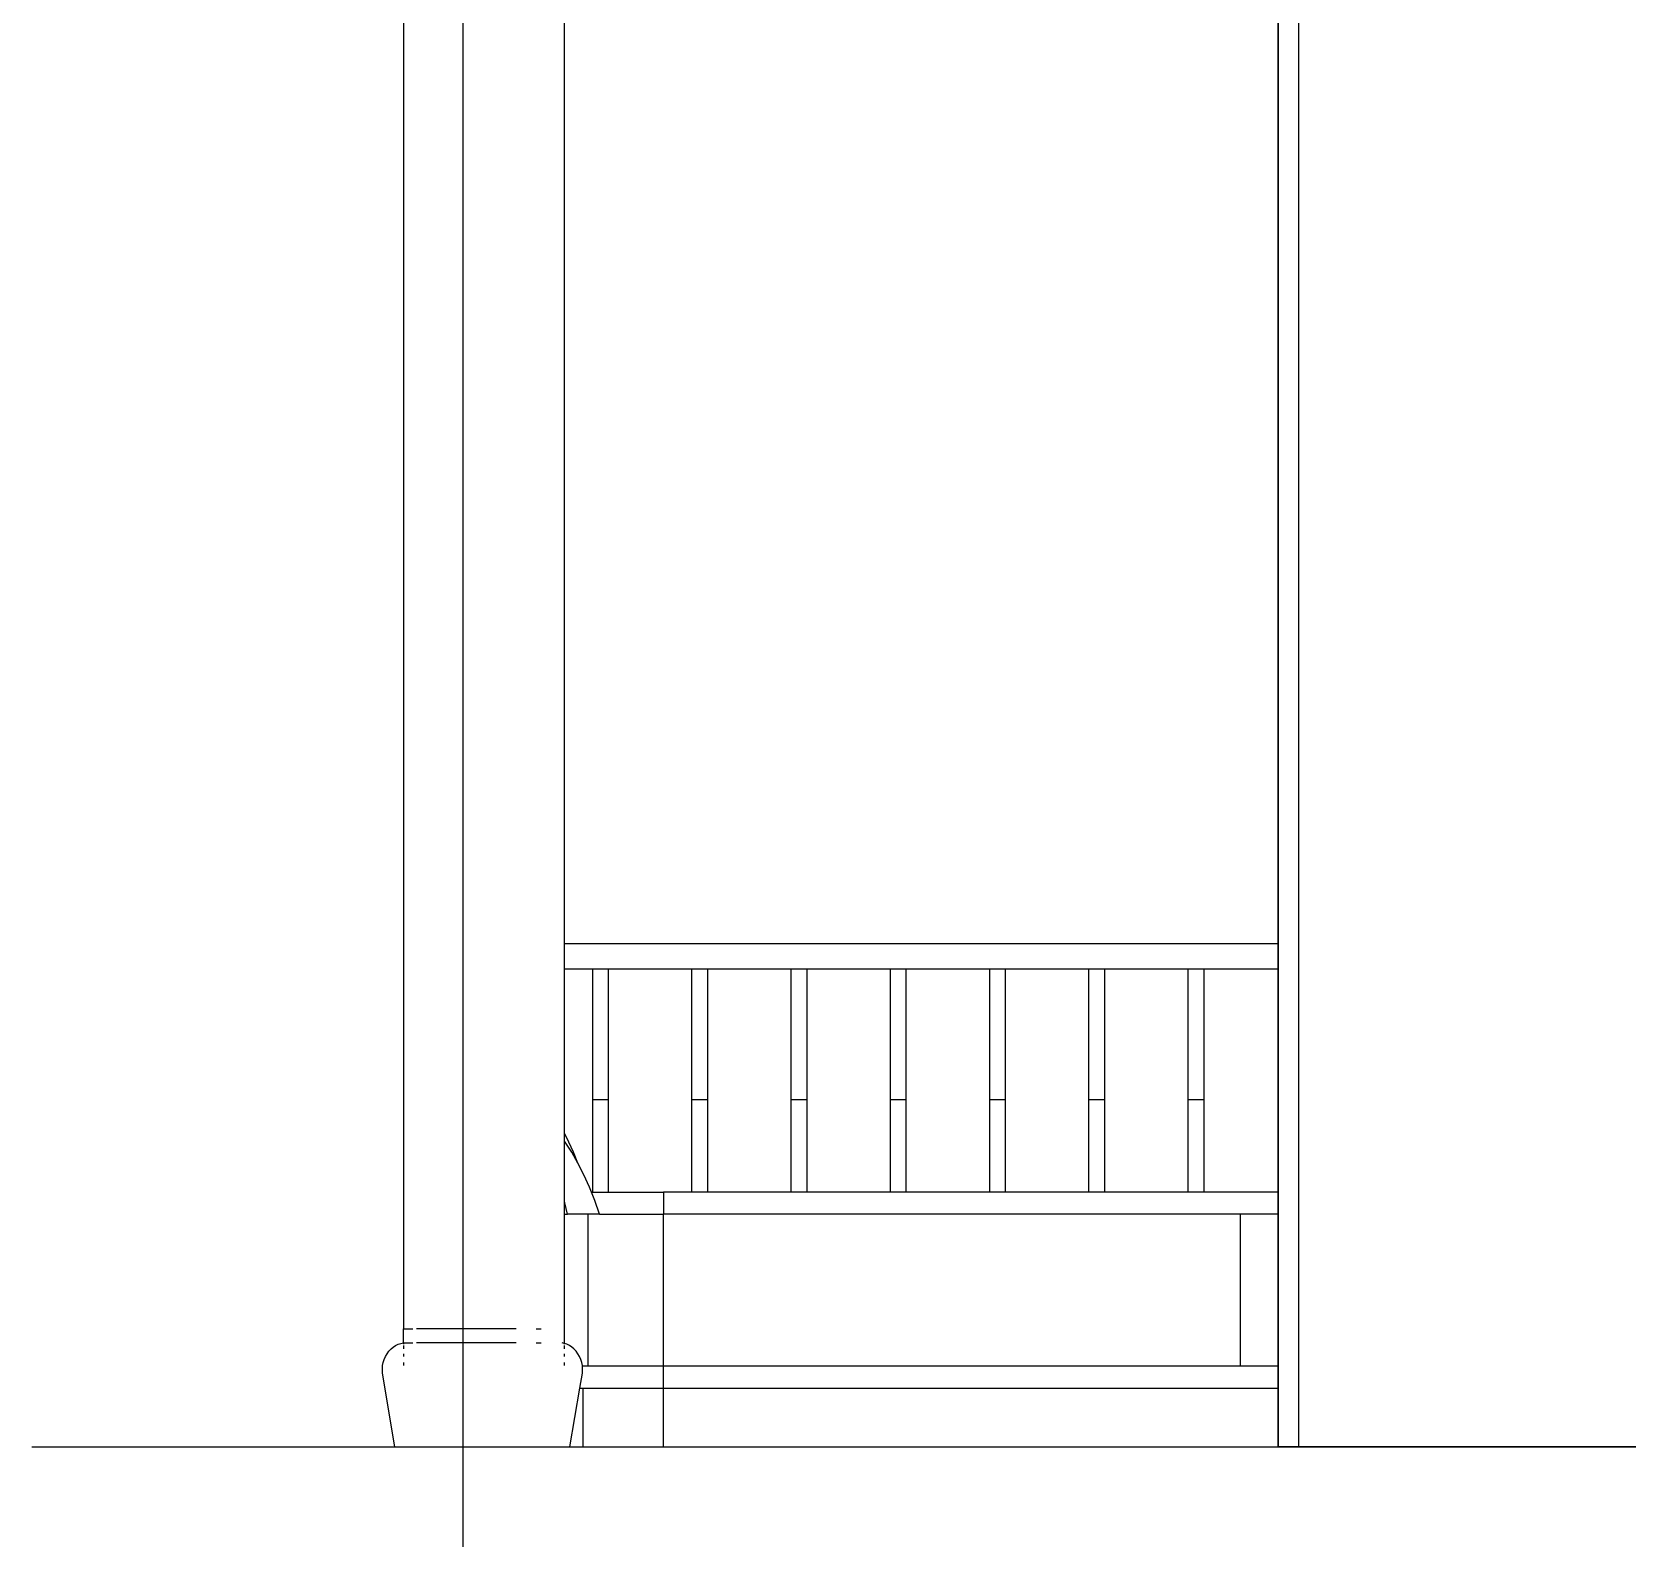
# Model space of a CAD drawing. Extents: x -24961 to 905641, y -154323 to 635957.
# Drawn here: x 393730 to 396909, y -148290 to -145289 of the extents above; entities that cross this region are included whole.
import ezdxf

# ---------------------------------------------------------------- set-up
doc = ezdxf.new("R2010")
doc.units = 0
doc.header["$LTSCALE"] = 1000
doc.header["$MEASUREMENT"] = 0
doc.layers.add('DOTE', color=1, linetype='Continuous')
doc.layers.add('WALL', color=9, linetype='Continuous')

msp = doc.modelspace()

# ---------------------------------------------------------------- linework, layer by layer
for p, q in [((396253.6, -144810.5), (396253.6, -148107.9)), ((394471.3, -147873), (394471.3, -145065)), ((394791.3, -147106), (394791.3, -145085.4)), ((396213.6, -145107.9), (396213.6, -147106)), ((396213.6, -147106), (394791.3, -147106)), ((394791.3, -147155.7), (394791.3, -147106)), ((396213.6, -147106), (396213.6, -147155.7)), ((394791.3, -147155.7), (394846.9, -147155.7)), ((394791.3, -147482.6), (394791.3, -147155.7)), ((394846.9, -147155.7), (394878.5, -147155.7)), ((394846.9, -147155.7), (394846.9, -147415.8)), ((394878.5, -147155.7), (395044.6, -147155.7)), ((394878.5, -147155.7), (394878.5, -147415.8)), ((395044.6, -147155.7), (395076.2, -147155.7)), ((395044.6, -147155.7), (395044.6, -147415.8)), ((395076.2, -147155.7), (395242.4, -147155.7)), ((395076.2, -147155.7), (395076.2, -147415.8)), ((395242.4, -147155.7), (395274, -147155.7)), ((395242.4, -147155.7), (395242.4, -147415.8)), ((395274, -147155.7), (395440.1, -147155.7)), ((395274, -147155.7), (395274, -147415.8)), ((395440.1, -147155.7), (395471.7, -147155.7)), ((395440.1, -147155.7), (395440.1, -147415.8)), ((395471.7, -147155.7), (395637.9, -147155.7)), ((395471.7, -147155.7), (395471.7, -147415.8)), ((395637.9, -147155.7), (395669.5, -147155.7)), ((395637.9, -147155.7), (395637.9, -147415.8)), ((395669.5, -147155.7), (395835.6, -147155.7)), ((395669.5, -147155.7), (395669.5, -147415.8)), ((395835.6, -147155.7), (395867.2, -147155.7)), ((395835.6, -147155.7), (395835.6, -147415.8)), ((395867.2, -147155.7), (396033.4, -147155.7)), ((395867.2, -147155.7), (395867.2, -147415.8)), ((396033.4, -147155.7), (396065, -147155.7)), ((396033.4, -147155.7), (396033.4, -147415.8)), ((396065, -147155.7), (396213.6, -147155.7)), ((396065, -147155.7), (396065, -147415.8)), ((396213.6, -147155.7), (396213.6, -147600.5)), ((394846.9, -147415.8), (394878.5, -147415.8)), ((394846.9, -147415.8), (394846.9, -147600.5)), ((394878.5, -147415.8), (394878.5, -147600.5)), ((395044.6, -147415.8), (395076.2, -147415.8)), ((395044.6, -147415.8), (395044.6, -147600.5)), ((395076.2, -147415.8), (395076.2, -147600.5)), ((395242.4, -147415.8), (395274, -147415.8)), ((395242.4, -147415.8), (395242.4, -147600.5)), ((395274, -147415.8), (395274, -147600.5)), ((395440.1, -147415.8), (395471.7, -147415.8)), ((395440.1, -147415.8), (395440.1, -147600.5)), ((395471.7, -147415.8), (395471.7, -147600.5)), ((395637.9, -147415.8), (395669.5, -147415.8)), ((395637.9, -147415.8), (395637.9, -147600.5)), ((395669.5, -147415.8), (395669.5, -147600.5)), ((395835.6, -147415.8), (395867.2, -147415.8)), ((395835.6, -147415.8), (395835.6, -147600.5)), ((395867.2, -147415.8), (395867.2, -147600.5)), ((396033.4, -147415.8), (396065, -147415.8)), ((396033.4, -147415.8), (396033.4, -147600.5)), ((396065, -147415.8), (396065, -147600.5)), ((394800.3, -147500.6), (394791.3, -147482.6)), ((394791.3, -147498.1), (394791.3, -147482.6)), ((394793, -147500.6), (394791.3, -147498.1)), ((394791.3, -147619.7), (394791.3, -147498.1)), ((394805.8, -147520.8), (394793, -147500.6)), ((394809.4, -147520.8), (394800.3, -147500.6)), ((394818, -147542.4), (394805.8, -147520.8)), ((394818, -147542.4), (394809.4, -147520.8)), ((394818.1, -147542.6), (394818, -147542.4)), ((394829.8, -147565.9), (394818.1, -147542.6)), ((394841, -147590.7), (394829.8, -147565.9)), ((394844.9, -147600.5), (394841, -147590.7)), ((394844.9, -147600.5), (394846.9, -147600.5)), ((394851.5, -147616.8), (394844.9, -147600.5)), ((394846.9, -147600.5), (394878.5, -147600.5)), ((394878.5, -147600.5), (394988.9, -147600.5)), ((394988.9, -147600.5), (394988.9, -147644.2)), ((395044.6, -147600.5), (394988.9, -147600.5)), ((395076.2, -147600.5), (395044.6, -147600.5)), ((395242.4, -147600.5), (395076.2, -147600.5)), ((395274, -147600.5), (395242.4, -147600.5)), ((395440.1, -147600.5), (395274, -147600.5)), ((395471.7, -147600.5), (395440.1, -147600.5)), ((395637.9, -147600.5), (395471.7, -147600.5)), ((395669.5, -147600.5), (395637.9, -147600.5)), ((395835.6, -147600.5), (395669.5, -147600.5)), ((395867.2, -147600.5), (395835.6, -147600.5)), ((396033.4, -147600.5), (395867.2, -147600.5)), ((396065, -147600.5), (396033.4, -147600.5)), ((396213.6, -147600.5), (396065, -147600.5)), ((396213.6, -147600.5), (396213.6, -147644.2)), ((394791.8, -147621.6), (394791.3, -147619.7)), ((394791.3, -147644.2), (394791.3, -147619.7)), ((394797.3, -147644.2), (394791.8, -147621.6)), ((394861.3, -147644.2), (394851.5, -147616.8)), ((394791.3, -147901.8), (394791.3, -147644.2)), ((394791.3, -147644.2), (394797.3, -147644.2)), ((394838.4, -147644.2), (394797.3, -147644.2)), ((394838.4, -147947.3), (394838.4, -147644.2)), ((394861.3, -147644.2), (394838.4, -147644.2)), ((394861.3, -147644.2), (394988.4, -147644.2)), ((394988.4, -147644.2), (394988.9, -147644.2)), ((394988.4, -147947.3), (394988.4, -147644.2)), ((396138.4, -147644.2), (394988.9, -147644.2)), ((396213.6, -147644.2), (396138.4, -147644.2)), ((396138.4, -147947.3), (396138.4, -147644.2)), ((396213.6, -147644.2), (396213.6, -147947.3)), ((394471.3, -147873), (394470.3, -147873)), ((394470.3, -147900.6), (394470.3, -147873)), ((394471.3, -147873), (394489, -147873)), ((394695.3, -147873), (394496.2, -147873)), ((394734.6, -147873), (394744.6, -147873)), ((394434.8, -147927.7), (394438, -147922.3)), ((394438, -147922.3), (394441.6, -147917.3)), ((394441.6, -147917.3), (394445.7, -147912.9)), ((394445.7, -147912.9), (394450.1, -147909.1)), ((394450.1, -147909.1), (394454.9, -147905.9)), ((394454.9, -147905.9), (394459.8, -147903.5)), ((394459.8, -147903.5), (394465, -147901.7)), ((394465, -147901.7), (394470.3, -147900.6)), ((394470.3, -147900.6), (394471.3, -147900.6)), ((394471.3, -147903.5), (394471.3, -147900.6)), ((394471.3, -147900.6), (394489, -147900.6)), ((394471.3, -147912.9), (394471.3, -147905.9)), ((394471.3, -147927.7), (394471.3, -147922.3)), ((394695.3, -147900.6), (394496.2, -147900.6)), ((394734.6, -147900.6), (394744.6, -147900.6)), ((394790.9, -147901.7), (394786.5, -147900.8)), ((394791.3, -147901.8), (394790.9, -147901.7)), ((394796.1, -147903.5), (394791.3, -147901.8)), ((394791.3, -147903.5), (394791.3, -147901.8)), ((394791.3, -147912.9), (394791.3, -147905.9)), ((394791.3, -147927.7), (394791.3, -147922.3)), ((394801, -147905.9), (394796.1, -147903.5)), ((394805.8, -147909.1), (394801, -147905.9)), ((394810.2, -147912.9), (394805.8, -147909.1)), ((394814.3, -147917.3), (394810.2, -147912.9)), ((394817.9, -147922.3), (394814.3, -147917.3)), ((394821.1, -147927.7), (394817.9, -147922.3)), ((394428.4, -147946.1), (394430, -147939.7)), ((394428.9, -147961.3), (394428.4, -147946.1)), ((394430, -147939.7), (394432.1, -147933.5)), ((394432.1, -147933.5), (394434.8, -147927.7)), ((394471.3, -147946.1), (394471.3, -147939.7)), ((394791.3, -147946.1), (394791.3, -147939.7)), ((394823.8, -147933.5), (394821.1, -147927.7)), ((394825.9, -147939.7), (394823.8, -147933.5)), ((394827.5, -147946.1), (394825.9, -147939.7)), ((394827, -147961.3), (394827.5, -147947.3)), ((394827.5, -147947.3), (394827.5, -147946.1)), ((394838.4, -147947.3), (394827.5, -147947.3)), ((394988.4, -147947.3), (394838.4, -147947.3)), ((396138.4, -147947.3), (394988.4, -147947.3)), ((394988.4, -147991), (394988.4, -147947.3)), ((396213.6, -147947.3), (396138.4, -147947.3)), ((396213.6, -147947.3), (396213.6, -147991)), ((394453.6, -148107.9), (394428.9, -147961.3)), ((394822, -147991), (394827, -147961.3)), ((394802.3, -148107.9), (394822, -147991)), ((394822, -147991), (394828.4, -147991)), ((394828.4, -148107.9), (394828.4, -147991)), ((394828.4, -147991), (394988.4, -147991)), ((394988.4, -148107.9), (394988.4, -147991)), ((394988.4, -147991), (396213.6, -147991)), ((396213.6, -147991), (396213.6, -148107.9)), ((394453.6, -148107.9), (394802.3, -148107.9)), ((394828.4, -148107.9), (394988.4, -148107.9)), ((394988.4, -148107.9), (396213.6, -148107.9)), ((396253.6, -148107.9), (396213.6, -148107.9)), ((397043, -148107.9), (396253.6, -148107.9))]:
    msp.add_line(p, q)
at = {"layer": 'DOTE'}
for p, q in [((394589.7, -148961.4), (394589.7, -125705.9)), ((393730.1, -148107.9), (442830.8, -148107.9))]:
    msp.add_line(p, q, dxfattribs=at)
at = {"layer": 'WALL'}
msp.add_line((396213.6, -148107.9), (396213.6, -145029.1), dxfattribs=at)

doc.saveas('drawing.dxf')
